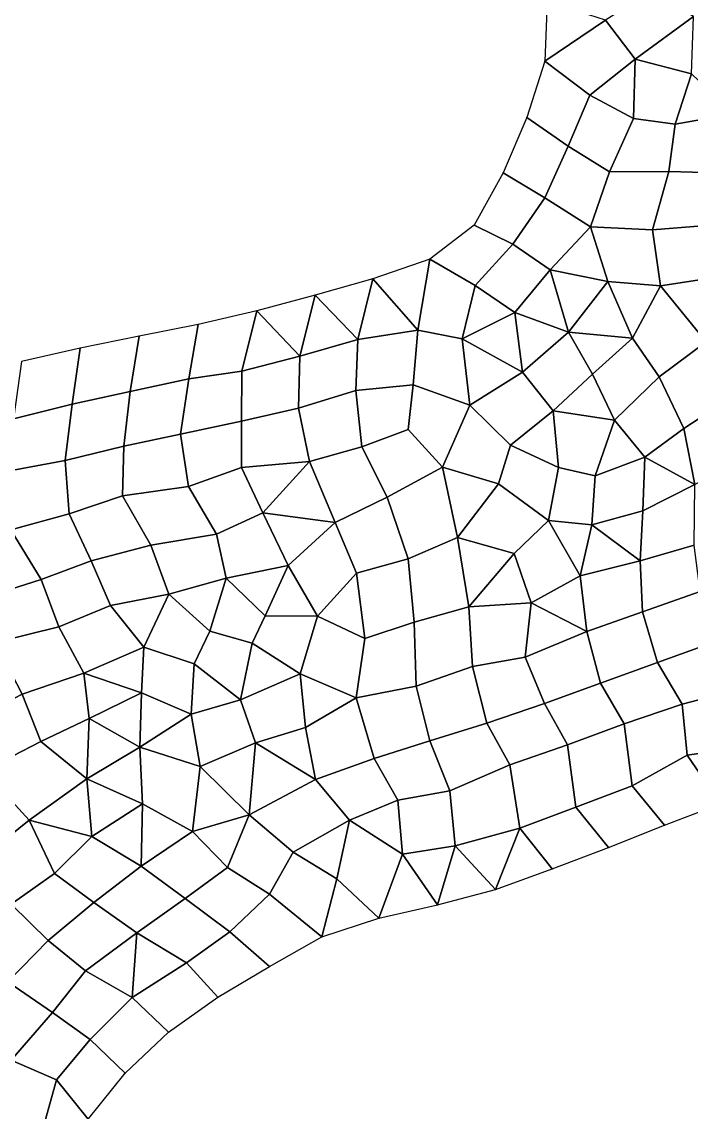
# Model space of a CAD drawing. Extents: x 727294 to 731543, y 8575035 to 8579824.
# Drawn here: x 728290.5 to 728512.9, y 8575982.4 to 8576344.3 of the extents above; entities that cross this region are included whole.
import ezdxf

# ---------------------------------------------------------------- set-up
doc = ezdxf.new("R2010")
doc.units = 0
for name, color, linetype in [('MESH_BOUND', 25, 'CONTINUOUS'), ('MESH_ELEMS', 250, 'CONTINUOUS'), ('MESH_NODES', 18, 'CONTINUOUS')]:
    doc.layers.add(name, color=color, linetype=linetype)

msp = doc.modelspace()

# ---------------------------------------------------------------- linework, layer by layer
at = {"layer": 'MESH_BOUND', "color": 25}
for points in [[(728465, 8576351.09, 38.17), (728464.26, 8576331.22, 38.17)], [(728464.26, 8576331.22, 38.17), (728458.3, 8576312.58, 38.17)], [(728458.3, 8576312.58, 38.17), (728450.38, 8576294.25, 38.17)], [(728450.38, 8576294.25, 38.17), (728440.75, 8576276.85, 38.17)], [(728440.75, 8576276.85, 38.17), (728426.06, 8576265.54, 38.17)], [(728426.06, 8576265.54, 38.17), (728407.14, 8576259.07, 38.17)], [(728407.14, 8576259.07, 38.17), (728387.92, 8576253.56, 38.17)], [(728387.92, 8576253.56, 38.17), (728368.59, 8576248.42, 38.17)], [(728368.59, 8576248.42, 38.17), (728349.11, 8576243.89, 38.17)], [(728349.11, 8576243.89, 38.17), (728329.49, 8576240, 38.17)], [(728329.49, 8576240, 38.17), (728309.89, 8576236.05, 38.17)], [(728309.89, 8576236.05, 38.17), (728290.4, 8576231.57, 38.17)], [(728503.97, 8576077.61, 38.17), (728522.61, 8576084.77, 38.17)], [(728485.36, 8576070.3, 38.17), (728503.97, 8576077.61, 38.17)], [(728466.66, 8576063.19, 38.17), (728485.36, 8576070.3, 38.17)], [(728447.88, 8576056.32, 38.17), (728466.66, 8576063.19, 38.17)], [(728428.6, 8576051.23, 38.17), (728447.88, 8576056.32, 38.17)], [(728409.1, 8576046.83, 38.17), (728428.6, 8576051.23, 38.17)], [(728390.19, 8576040.61, 38.17), (728409.1, 8576046.83, 38.17)], [(728372.78, 8576030.76, 38.17), (728390.19, 8576040.61, 38.17)], [(728355.59, 8576020.53, 38.17), (728372.78, 8576030.76, 38.17)], [(728339.26, 8576008.99, 38.17), (728355.59, 8576020.53, 38.17)], [(728324.84, 8575995.29, 38.17), (728339.26, 8576008.99, 38.17)], [(728312.59, 8575980.02, 38.17), (728324.84, 8575995.29, 38.17)]]:
    msp.add_polyline3d(points, dxfattribs=at)
at = {"layer": 'MESH_ELEMS', "color": 179}
for points in [[(728494.21, 8576331.9, 38.17), (728513.6, 8576346.14, 35.71), (728499.63, 8576354.65, 38.14), (728484.42, 8576344.85, 38.17)], [(728484.42, 8576344.85, 38.17), (728465, 8576351.09, 38.17), (728464.26, 8576331.22, 38.17), (728484.42, 8576344.85, 38.17)], [(728479.18, 8576319.98, 38.17), (728494.21, 8576331.9, 38.17), (728484.42, 8576344.85, 38.17), (728464.26, 8576331.22, 38.17)], [(728494.21, 8576331.9, 38.17), (728512.99, 8576327.1, 37.72), (728513.6, 8576346.14, 35.71), (728494.21, 8576331.9, 38.17)], [(728458.3, 8576312.58, 38.17), (728471.99, 8576303.05, 38.17), (728479.18, 8576319.98, 38.17), (728464.26, 8576331.22, 38.17)], [(728479.18, 8576319.98, 38.17), (728493.72, 8576312.26, 38.17), (728494.21, 8576331.9, 38.17), (728479.18, 8576319.98, 38.17)], [(728507.56, 8576310.37, 38.17), (728512.99, 8576327.1, 37.72), (728494.21, 8576331.9, 38.17), (728493.72, 8576312.26, 38.17)], [(728507.56, 8576310.37, 38.17), (728526.89, 8576313.83, 36.07), (728512.99, 8576327.1, 37.72), (728507.56, 8576310.37, 38.17)], [(728471.99, 8576303.05, 38.17), (728485.73, 8576294.53, 38.17), (728493.72, 8576312.26, 38.17), (728479.18, 8576319.98, 38.17)], [(728450.38, 8576294.25, 38.17), (728464.23, 8576285.94, 38.17), (728471.99, 8576303.05, 38.17), (728458.3, 8576312.58, 38.17)], [(728505.43, 8576294.66, 38.17), (728507.56, 8576310.37, 38.17), (728493.72, 8576312.26, 38.17), (728485.73, 8576294.53, 38.17)], [(728521.17, 8576294.23, 38.16), (728526.89, 8576313.83, 36.07), (728507.56, 8576310.37, 38.17), (728505.43, 8576294.66, 38.17)], [(728464.23, 8576285.94, 38.17), (728479.38, 8576276.28, 38.17), (728485.73, 8576294.53, 38.17), (728471.99, 8576303.05, 38.17)], [(728453.59, 8576270.53, 38.17), (728464.23, 8576285.94, 38.17), (728450.38, 8576294.25, 38.17), (728440.75, 8576276.85, 38.17)], [(728485.73, 8576294.53, 38.17), (728479.38, 8576276.28, 38.17), (728500.02, 8576275.26, 38.17), (728505.43, 8576294.66, 38.17)], [(728516.56, 8576276.61, 38.17), (728521.17, 8576294.23, 38.16), (728505.43, 8576294.66, 38.17), (728500.02, 8576275.26, 38.17)], [(728466.07, 8576262, 38.17), (728479.38, 8576276.28, 38.17), (728464.23, 8576285.94, 38.17), (728453.59, 8576270.53, 38.17)], [(728441.14, 8576256.83, 38.17), (728453.59, 8576270.53, 38.17), (728440.75, 8576276.85, 38.17), (728426.06, 8576265.54, 38.17)], [(728479.38, 8576276.28, 38.17), (728466.07, 8576262, 38.17), (728485.12, 8576258.14, 38.17), (728479.38, 8576276.28, 38.17)], [(728500.02, 8576275.26, 38.17), (728479.38, 8576276.28, 38.17), (728485.12, 8576258.14, 38.17), (728502.62, 8576256.68, 38.17)], [(728516.56, 8576276.61, 38.17), (728500.02, 8576275.26, 38.17), (728502.62, 8576256.68, 38.17), (728522.11, 8576259.67, 38.17)], [(728453.59, 8576270.53, 38.17), (728441.14, 8576256.83, 38.17), (728454.33, 8576247.81, 38.17), (728466.07, 8576262, 38.17)], [(728422.03, 8576241.99, 38.17), (728426.06, 8576265.54, 38.17), (728407.14, 8576259.07, 38.17), (728422.03, 8576241.99, 38.17)], [(728422.03, 8576241.99, 38.17), (728436.73, 8576239.09, 38.17), (728441.14, 8576256.83, 38.17), (728426.06, 8576265.54, 38.17)], [(728472.06, 8576241.28, 38.17), (728466.07, 8576262, 38.17), (728454.33, 8576247.81, 38.17), (728472.06, 8576241.28, 38.17)], [(728472.06, 8576241.28, 38.17), (728485.12, 8576258.14, 38.17), (728466.07, 8576262, 38.17), (728472.06, 8576241.28, 38.17)], [(728387.92, 8576253.56, 38.17), (728402.07, 8576238.89, 38.17), (728407.14, 8576259.07, 38.17), (728387.92, 8576253.56, 38.17)], [(728422.03, 8576241.99, 38.17), (728407.14, 8576259.07, 38.17), (728402.07, 8576238.89, 38.17), (728422.03, 8576241.99, 38.17)], [(728441.14, 8576256.83, 38.17), (728436.73, 8576239.09, 38.17), (728454.33, 8576247.81, 38.17), (728441.14, 8576256.83, 38.17)], [(728485.12, 8576258.14, 38.17), (728472.06, 8576241.28, 38.17), (728493.36, 8576239.31, 38.17), (728485.12, 8576258.14, 38.17)], [(728485.12, 8576258.14, 38.17), (728493.36, 8576239.31, 38.17), (728502.62, 8576256.68, 38.17), (728485.12, 8576258.14, 38.17)], [(728517.84, 8576238.16, 38.17), (728522.11, 8576259.67, 38.17), (728502.62, 8576256.68, 38.17), (728517.84, 8576238.16, 38.17)], [(728387.92, 8576253.56, 38.17), (728368.59, 8576248.42, 38.17), (728382.81, 8576233.4, 38.17), (728387.92, 8576253.56, 38.17)], [(728387.92, 8576253.56, 38.17), (728382.81, 8576233.4, 38.17), (728402.07, 8576238.89, 38.17), (728387.92, 8576253.56, 38.17)], [(728493.36, 8576239.31, 38.17), (728502.2, 8576226.52, 38.17), (728517.84, 8576238.16, 38.17), (728502.62, 8576256.68, 38.17)], [(728363.59, 8576228.32, 38.17), (728368.59, 8576248.42, 38.17), (728349.11, 8576243.89, 38.17), (728345.99, 8576225.87, 38.17)], [(728382.81, 8576233.4, 38.17), (728368.59, 8576248.42, 38.17), (728363.59, 8576228.32, 38.17), (728382.81, 8576233.4, 38.17)], [(728454.33, 8576247.81, 38.17), (728436.73, 8576239.09, 38.17), (728456.8, 8576228.02, 38.17), (728454.33, 8576247.81, 38.17)], [(728454.33, 8576247.81, 38.17), (728456.8, 8576228.02, 38.17), (728472.06, 8576241.28, 38.17), (728454.33, 8576247.81, 38.17)], [(728329.49, 8576240, 38.17), (728326.49, 8576221.64, 38.17), (728345.99, 8576225.87, 38.17), (728349.11, 8576243.89, 38.17)], [(728326.49, 8576221.64, 38.17), (728329.49, 8576240, 38.17), (728309.89, 8576236.05, 38.17), (728307.21, 8576217.45, 38.17)], [(728401.47, 8576221.9, 38.17), (728402.07, 8576238.89, 38.17), (728382.81, 8576233.4, 38.17), (728382.36, 8576216.06, 38.17)], [(728420.53, 8576223.81, 38.17), (728422.03, 8576241.99, 38.17), (728402.07, 8576238.89, 38.17), (728401.47, 8576221.9, 38.17)], [(728436.73, 8576239.09, 38.17), (728422.03, 8576241.99, 38.17), (728420.53, 8576223.81, 38.17), (728439.32, 8576217.11, 38.17)], [(728436.73, 8576239.09, 38.17), (728439.32, 8576217.11, 38.17), (728456.8, 8576228.02, 38.17), (728436.73, 8576239.09, 38.17)], [(728480.05, 8576227.37, 38.17), (728472.06, 8576241.28, 38.17), (728456.8, 8576228.02, 38.17), (728466.97, 8576215.19, 38.17)], [(728480.05, 8576227.37, 38.17), (728493.36, 8576239.31, 38.17), (728472.06, 8576241.28, 38.17), (728480.05, 8576227.37, 38.17)], [(728480.05, 8576227.37, 38.17), (728487.42, 8576212.08, 38.17), (728502.2, 8576226.52, 38.17), (728493.36, 8576239.31, 38.17)], [(728307.21, 8576217.45, 38.17), (728309.89, 8576236.05, 38.17), (728290.4, 8576231.57, 38.17), (728287.71, 8576212.52, 38.17)], [(728502.2, 8576226.52, 38.17), (728510.4, 8576209.34, 38.17), (728524.87, 8576218.73, 38.17), (728517.84, 8576238.16, 38.17)], [(728382.36, 8576216.06, 38.17), (728382.81, 8576233.4, 38.17), (728363.59, 8576228.32, 38.17), (728363.46, 8576211.72, 38.17)], [(728363.46, 8576211.72, 38.17), (728363.59, 8576228.32, 38.17), (728345.99, 8576225.87, 38.17), (728343.22, 8576207.45, 38.17)], [(728466.97, 8576215.19, 38.17), (728456.8, 8576228.02, 38.17), (728439.32, 8576217.11, 38.17), (728452.79, 8576203.81, 38.17)], [(728343.22, 8576207.45, 38.17), (728345.99, 8576225.87, 38.17), (728326.49, 8576221.64, 38.17), (728324.4, 8576203.46, 38.17)], [(728466.97, 8576215.19, 38.17), (728487.42, 8576212.08, 38.17), (728480.05, 8576227.37, 38.17), (728466.97, 8576215.19, 38.17)], [(728487.42, 8576212.08, 38.17), (728497.46, 8576199.79, 38.17), (728510.4, 8576209.34, 38.17), (728502.2, 8576226.52, 38.17)], [(728307.21, 8576217.45, 38.17), (728304.91, 8576198.74, 38.17), (728324.4, 8576203.46, 38.17), (728326.49, 8576221.64, 38.17)], [(728403.49, 8576203.24, 38.17), (728401.47, 8576221.9, 38.17), (728382.36, 8576216.06, 38.17), (728386.12, 8576198.39, 38.17)], [(728401.47, 8576221.9, 38.17), (728403.49, 8576203.24, 38.17), (728418.86, 8576208.99, 38.17), (728420.53, 8576223.81, 38.17)], [(728439.32, 8576217.11, 38.17), (728420.53, 8576223.81, 38.17), (728418.86, 8576208.99, 38.17), (728430.2, 8576196.46, 38.17)], [(728304.91, 8576198.74, 38.17), (728307.21, 8576217.45, 38.17), (728287.71, 8576212.52, 38.17), (728287.66, 8576195.49, 38.17)], [(728452.79, 8576203.81, 38.17), (728439.32, 8576217.11, 38.17), (728430.2, 8576196.46, 38.17), (728448.81, 8576190.92, 38.17)], [(728531.89, 8576200.95, 38.17), (728524.87, 8576218.73, 38.17), (728510.4, 8576209.34, 38.17), (728514.09, 8576190.75, 38.17)], [(728363.46, 8576211.72, 38.17), (728363.47, 8576196.44, 38.17), (728386.12, 8576198.39, 38.17), (728382.36, 8576216.06, 38.17)], [(728452.79, 8576203.81, 38.17), (728468.73, 8576196.41, 38.17), (728466.97, 8576215.19, 38.17), (728452.79, 8576203.81, 38.17)], [(728468.73, 8576196.41, 38.17), (728480.97, 8576193.6, 38.17), (728487.42, 8576212.08, 38.17), (728466.97, 8576215.19, 38.17)], [(728343.22, 8576207.45, 38.17), (728345.85, 8576190.11, 38.17), (728363.47, 8576196.44, 38.17), (728363.46, 8576211.72, 38.17)], [(728487.42, 8576212.08, 38.17), (728480.97, 8576193.6, 38.17), (728497.46, 8576199.79, 38.17), (728487.42, 8576212.08, 38.17)], [(728345.85, 8576190.11, 38.17), (728343.22, 8576207.45, 38.17), (728324.4, 8576203.46, 38.17), (728323.99, 8576187.04, 38.17)], [(728418.86, 8576208.99, 38.17), (728403.49, 8576203.24, 38.17), (728411.82, 8576186.59, 38.17), (728430.2, 8576196.46, 38.17)], [(728510.4, 8576209.34, 38.17), (728497.46, 8576199.79, 38.17), (728514.09, 8576190.75, 38.17), (728510.4, 8576209.34, 38.17)], [(728323.99, 8576187.04, 38.17), (728324.4, 8576203.46, 38.17), (728304.91, 8576198.74, 38.17), (728306.23, 8576181.06, 38.17)], [(728403.49, 8576203.24, 38.17), (728386.12, 8576198.39, 38.17), (728394.57, 8576178.12, 38.17), (728411.82, 8576186.59, 38.17)], [(728468.73, 8576196.41, 38.17), (728452.79, 8576203.81, 38.17), (728448.81, 8576190.92, 38.17), (728465.5, 8576178.77, 38.17)], [(728496.76, 8576182.02, 38.17), (728497.46, 8576199.79, 38.17), (728480.97, 8576193.6, 38.17), (728479.85, 8576177.41, 38.17)], [(728496.76, 8576182.02, 38.17), (728514.09, 8576190.75, 38.17), (728497.46, 8576199.79, 38.17), (728496.76, 8576182.02, 38.17)], [(728306.23, 8576181.06, 38.17), (728304.91, 8576198.74, 38.17), (728287.66, 8576195.49, 38.17), (728286.86, 8576175.72, 38.17)], [(728363.47, 8576196.44, 38.17), (728345.85, 8576190.11, 38.17), (728355.15, 8576174.23, 38.17), (728370.6, 8576181.3, 38.17)], [(728386.12, 8576198.39, 38.17), (728363.47, 8576196.44, 38.17), (728370.6, 8576181.3, 38.17), (728386.12, 8576198.39, 38.17)], [(728386.12, 8576198.39, 38.17), (728370.6, 8576181.3, 38.17), (728394.57, 8576178.12, 38.17), (728386.12, 8576198.39, 38.17)], [(728435.22, 8576173.15, 38.17), (728430.2, 8576196.46, 38.17), (728411.82, 8576186.59, 38.17), (728418.79, 8576166.05, 38.17)], [(728430.2, 8576196.46, 38.17), (728435.22, 8576173.15, 38.17), (728448.81, 8576190.92, 38.17), (728430.2, 8576196.46, 38.17)], [(728468.73, 8576196.41, 38.17), (728465.5, 8576178.77, 38.17), (728479.85, 8576177.41, 38.17), (728480.97, 8576193.6, 38.17)], [(728345.85, 8576190.11, 38.17), (728323.99, 8576187.04, 38.17), (728333.35, 8576170.58, 38.17), (728355.15, 8576174.23, 38.17)], [(728454.08, 8576167.84, 38.17), (728465.5, 8576178.77, 38.17), (728448.81, 8576190.92, 38.17), (728435.22, 8576173.15, 38.17)], [(728496.76, 8576182.02, 38.17), (728495.92, 8576165.42, 38.17), (728513.84, 8576170.65, 38.17), (728514.09, 8576190.75, 38.17)], [(728323.99, 8576187.04, 38.17), (728306.23, 8576181.06, 38.17), (728313.52, 8576165.41, 38.17), (728333.35, 8576170.58, 38.17)], [(728401.7, 8576161.34, 38.17), (728418.79, 8576166.05, 38.17), (728411.82, 8576186.59, 38.17), (728394.57, 8576178.12, 38.17)], [(728306.23, 8576181.06, 38.17), (728286.86, 8576175.72, 38.17), (728296.93, 8576159.2, 38.17), (728313.52, 8576165.41, 38.17)], [(728358.38, 8576159.64, 38.17), (728379.01, 8576163.9, 38.17), (728370.6, 8576181.3, 38.17), (728355.15, 8576174.23, 38.17)], [(728370.6, 8576181.3, 38.17), (728379.01, 8576163.9, 38.17), (728394.57, 8576178.12, 38.17), (728370.6, 8576181.3, 38.17)], [(728496.76, 8576182.02, 38.17), (728479.85, 8576177.41, 38.17), (728495.92, 8576165.42, 38.17), (728496.76, 8576182.02, 38.17)], [(728379.01, 8576163.9, 38.17), (728388.69, 8576147.04, 38.17), (728401.7, 8576161.34, 38.17), (728394.57, 8576178.12, 38.17)], [(728454.08, 8576167.84, 38.17), (728459.65, 8576151.47, 38.17), (728476.01, 8576160.47, 38.17), (728465.5, 8576178.77, 38.17)], [(728479.85, 8576177.41, 38.17), (728465.5, 8576178.77, 38.17), (728476.01, 8576160.47, 38.17), (728479.85, 8576177.41, 38.17)], [(728495.92, 8576165.42, 38.17), (728479.85, 8576177.41, 38.17), (728476.01, 8576160.47, 38.17), (728495.92, 8576165.42, 38.17)], [(728286.86, 8576175.72, 38.17), (728265.78, 8576168.4, 38.17), (728278.75, 8576153.48, 38.17), (728296.93, 8576159.2, 38.17)], [(728355.15, 8576174.23, 38.17), (728333.35, 8576170.58, 38.17), (728339.31, 8576154.31, 38.17), (728358.38, 8576159.64, 38.17)], [(728333.35, 8576170.58, 38.17), (728313.52, 8576165.41, 38.17), (728319.99, 8576150.55, 38.17), (728339.31, 8576154.31, 38.17)], [(728418.79, 8576166.05, 38.17), (728420.86, 8576145.01, 38.17), (728439.04, 8576150.16, 38.17), (728435.22, 8576173.15, 38.17)], [(728439.04, 8576150.16, 38.17), (728454.08, 8576167.84, 38.17), (728435.22, 8576173.15, 38.17), (728439.04, 8576150.16, 38.17)], [(728515.9, 8576155.25, 38.17), (728513.84, 8576170.65, 38.17), (728495.92, 8576165.42, 38.17), (728496.67, 8576148.51, 38.17)], [(728454.08, 8576167.84, 38.17), (728439.04, 8576150.16, 38.17), (728459.65, 8576151.47, 38.17), (728454.08, 8576167.84, 38.17)], [(728302.84, 8576143.51, 38.17), (728319.99, 8576150.55, 38.17), (728313.52, 8576165.41, 38.17), (728296.93, 8576159.2, 38.17)], [(728358.38, 8576159.64, 38.17), (728371.3, 8576147.16, 38.17), (728379.01, 8576163.9, 38.17), (728358.38, 8576159.64, 38.17)], [(728388.69, 8576147.04, 38.17), (728379.01, 8576163.9, 38.17), (728371.3, 8576147.16, 38.17), (728388.69, 8576147.04, 38.17)], [(728401.7, 8576161.34, 38.17), (728404.4, 8576139.65, 38.17), (728420.86, 8576145.01, 38.17), (728418.79, 8576166.05, 38.17)], [(728496.67, 8576148.51, 38.17), (728495.92, 8576165.42, 38.17), (728476.01, 8576160.47, 38.17), (728478.21, 8576141.91, 38.17)], [(728296.93, 8576159.2, 38.17), (728278.75, 8576153.48, 38.17), (728281.66, 8576138.28, 38.17), (728302.84, 8576143.51, 38.17)], [(728339.31, 8576154.31, 38.17), (728352.95, 8576142.07, 38.17), (728358.38, 8576159.64, 38.17), (728339.31, 8576154.31, 38.17)], [(728371.3, 8576147.16, 38.17), (728358.38, 8576159.64, 38.17), (728352.95, 8576142.07, 38.17), (728366.98, 8576138.03, 38.17)], [(728388.69, 8576147.04, 38.17), (728404.4, 8576139.65, 38.17), (728401.7, 8576161.34, 38.17), (728388.69, 8576147.04, 38.17)], [(728459.65, 8576151.47, 38.17), (728478.21, 8576141.91, 38.17), (728476.01, 8576160.47, 38.17), (728459.65, 8576151.47, 38.17)], [(728331.06, 8576136.74, 38.17), (728339.31, 8576154.31, 38.17), (728319.99, 8576150.55, 38.17), (728331.06, 8576136.74, 38.17)], [(728352.95, 8576142.07, 38.17), (728339.31, 8576154.31, 38.17), (728331.06, 8576136.74, 38.17), (728347.71, 8576131.19, 38.17)], [(728520.36, 8576138.44, 38.17), (728515.9, 8576155.25, 38.17), (728496.67, 8576148.51, 38.17), (728501.65, 8576131.67, 38.17)], [(728311.08, 8576128.13, 38.17), (728331.06, 8576136.74, 38.17), (728319.99, 8576150.55, 38.17), (728302.84, 8576143.51, 38.17)], [(728440.22, 8576130.28, 38.17), (728439.04, 8576150.16, 38.17), (728420.86, 8576145.01, 38.17), (728421.5, 8576123.82, 38.17)], [(728457.72, 8576133.41, 38.17), (728459.65, 8576151.47, 38.17), (728439.04, 8576150.16, 38.17), (728440.22, 8576130.28, 38.17)], [(728459.65, 8576151.47, 38.17), (728457.72, 8576133.41, 38.17), (728478.21, 8576141.91, 38.17), (728459.65, 8576151.47, 38.17)], [(728501.65, 8576131.67, 38.17), (728496.67, 8576148.51, 38.17), (728478.21, 8576141.91, 38.17), (728482.75, 8576124.83, 38.17)], [(728366.98, 8576138.03, 38.17), (728382.94, 8576127.95, 38.17), (728388.69, 8576147.04, 38.17), (728371.3, 8576147.16, 38.17)], [(728382.94, 8576127.95, 38.17), (728401.56, 8576119.98, 38.17), (728404.4, 8576139.65, 38.17), (728388.69, 8576147.04, 38.17)], [(728404.4, 8576139.65, 38.17), (728401.56, 8576119.98, 38.17), (728421.5, 8576123.82, 38.17), (728420.86, 8576145.01, 38.17)], [(728302.84, 8576143.51, 38.17), (728281.66, 8576138.28, 38.17), (728290.58, 8576121.12, 38.17), (728311.08, 8576128.13, 38.17)], [(728347.71, 8576131.19, 38.17), (728363.09, 8576119.27, 38.17), (728366.98, 8576138.03, 38.17), (728352.95, 8576142.07, 38.17)], [(728457.72, 8576133.41, 38.17), (728464.09, 8576118.02, 38.17), (728482.75, 8576124.83, 38.17), (728478.21, 8576141.91, 38.17)], [(728275.2, 8576113.22, 38.17), (728290.58, 8576121.12, 38.17), (728281.66, 8576138.28, 38.17), (728265.06, 8576130.94, 38.17)], [(728366.98, 8576138.03, 38.17), (728363.09, 8576119.27, 38.17), (728382.94, 8576127.95, 38.17), (728366.98, 8576138.03, 38.17)], [(728509.91, 8576117.84, 38.17), (728526.45, 8576122.11, 38.17), (728520.36, 8576138.44, 38.17), (728501.65, 8576131.67, 38.17)], [(728331.06, 8576136.74, 38.17), (728311.08, 8576128.13, 38.17), (728330.29, 8576121.62, 38.17), (728331.06, 8576136.74, 38.17)], [(728347.71, 8576131.19, 38.17), (728331.06, 8576136.74, 38.17), (728330.29, 8576121.62, 38.17), (728346.71, 8576114.46, 38.17)], [(728346.71, 8576114.46, 38.17), (728363.09, 8576119.27, 38.17), (728347.71, 8576131.19, 38.17), (728346.71, 8576114.46, 38.17)], [(728444.97, 8576111.55, 38.17), (728440.22, 8576130.28, 38.17), (728421.5, 8576123.82, 38.17), (728426.05, 8576105.69, 38.17)], [(728464.09, 8576118.02, 38.17), (728457.72, 8576133.41, 38.17), (728440.22, 8576130.28, 38.17), (728444.97, 8576111.55, 38.17)], [(728501.65, 8576131.67, 38.17), (728482.75, 8576124.83, 38.17), (728490.57, 8576111.31, 38.17), (728509.91, 8576117.84, 38.17)], [(728312.91, 8576113.02, 38.17), (728311.08, 8576128.13, 38.17), (728290.58, 8576121.12, 38.17), (728296.86, 8576105.46, 38.17)], [(728311.08, 8576128.13, 38.17), (728312.91, 8576113.02, 38.17), (728330.29, 8576121.62, 38.17), (728311.08, 8576128.13, 38.17)], [(728384.76, 8576110.13, 38.17), (728382.94, 8576127.95, 38.17), (728363.09, 8576119.27, 38.17), (728368.16, 8576104.98, 38.17)], [(728384.76, 8576110.13, 38.17), (728401.56, 8576119.98, 38.17), (728382.94, 8576127.95, 38.17), (728384.76, 8576110.13, 38.17)], [(728426.05, 8576105.69, 38.17), (728421.5, 8576123.82, 38.17), (728401.56, 8576119.98, 38.17), (728407.5, 8576099.83, 38.17)], [(728471.77, 8576104.33, 38.17), (728490.57, 8576111.31, 38.17), (728482.75, 8576124.83, 38.17), (728464.09, 8576118.02, 38.17)], [(728296.86, 8576105.46, 38.17), (728290.58, 8576121.12, 38.17), (728275.2, 8576113.22, 38.17), (728277.86, 8576095.71, 38.17)], [(728330.29, 8576121.62, 38.17), (728312.91, 8576113.02, 38.17), (728329.71, 8576103.5, 38.17), (728330.29, 8576121.62, 38.17)], [(728346.71, 8576114.46, 38.17), (728330.29, 8576121.62, 38.17), (728329.71, 8576103.5, 38.17), (728346.71, 8576114.46, 38.17)], [(728368.16, 8576104.98, 38.17), (728363.09, 8576119.27, 38.17), (728346.71, 8576114.46, 38.17), (728349.71, 8576097.17, 38.17)], [(728407.5, 8576099.83, 38.17), (728401.56, 8576119.98, 38.17), (728384.76, 8576110.13, 38.17), (728388.02, 8576092.83, 38.17)], [(728530.93, 8576103.67, 38.17), (728526.45, 8576122.11, 38.17), (728509.91, 8576117.84, 38.17), (728511.5, 8576100.9, 38.17)], [(728464.09, 8576118.02, 38.17), (728444.97, 8576111.55, 38.17), (728452.6, 8576097.67, 38.17), (728471.77, 8576104.33, 38.17)], [(728511.5, 8576100.9, 38.17), (728509.91, 8576117.84, 38.17), (728490.57, 8576111.31, 38.17), (728493.26, 8576090.72, 38.17)], [(728296.86, 8576105.46, 38.17), (728312.05, 8576093.06, 38.17), (728312.91, 8576113.02, 38.17), (728296.86, 8576105.46, 38.17)], [(728312.91, 8576113.02, 38.17), (728312.05, 8576093.06, 38.17), (728329.71, 8576103.5, 38.17), (728312.91, 8576113.02, 38.17)], [(728349.71, 8576097.17, 38.17), (728346.71, 8576114.46, 38.17), (728329.71, 8576103.5, 38.17), (728349.71, 8576097.17, 38.17)], [(728388.02, 8576092.83, 38.17), (728384.76, 8576110.13, 38.17), (728368.16, 8576104.98, 38.17), (728388.02, 8576092.83, 38.17)], [(728432.72, 8576089.1, 38.17), (728452.6, 8576097.67, 38.17), (728444.97, 8576111.55, 38.17), (728426.05, 8576105.69, 38.17)], [(728493.26, 8576090.72, 38.17), (728490.57, 8576111.31, 38.17), (728471.77, 8576104.33, 38.17), (728474.58, 8576083.65, 38.17)], [(728292.94, 8576079.3, 38.17), (728312.05, 8576093.06, 38.17), (728296.86, 8576105.46, 38.17), (728277.86, 8576095.71, 38.17)], [(728366.02, 8576081.14, 38.17), (728368.16, 8576104.98, 38.17), (728349.71, 8576097.17, 38.17), (728366.02, 8576081.14, 38.17)], [(728388.02, 8576092.83, 38.17), (728368.16, 8576104.98, 38.17), (728366.02, 8576081.14, 38.17), (728388.02, 8576092.83, 38.17)], [(728415.39, 8576085.98, 38.17), (728432.72, 8576089.1, 38.17), (728426.05, 8576105.69, 38.17), (728407.5, 8576099.83, 38.17)], [(728330.61, 8576084.71, 38.17), (728329.71, 8576103.5, 38.17), (728312.05, 8576093.06, 38.17), (728330.61, 8576084.71, 38.17)], [(728349.71, 8576097.17, 38.17), (728329.71, 8576103.5, 38.17), (728330.61, 8576084.71, 38.17), (728347.15, 8576075.52, 38.17)], [(728474.58, 8576083.65, 38.17), (728471.77, 8576104.33, 38.17), (728452.6, 8576097.67, 38.17), (728455.91, 8576076.66, 38.17)], [(728522.61, 8576084.77, 38.17), (728530.93, 8576103.67, 38.17), (728511.5, 8576100.9, 38.17), (728522.61, 8576084.77, 38.17)], [(728407.5, 8576099.83, 38.17), (728388.02, 8576092.83, 38.17), (728399.32, 8576079.32, 38.17), (728415.39, 8576085.98, 38.17)], [(728455.91, 8576076.66, 38.17), (728452.6, 8576097.67, 38.17), (728432.72, 8576089.1, 38.17), (728434.43, 8576070.82, 38.17)], [(728511.5, 8576100.9, 38.17), (728493.26, 8576090.72, 38.17), (728503.97, 8576077.61, 38.17), (728522.61, 8576084.77, 38.17)], [(728279.05, 8576068.3, 38.17), (728292.94, 8576079.3, 38.17), (728277.86, 8576095.71, 38.17), (728267.2, 8576076.95, 38.17)], [(728349.71, 8576097.17, 38.17), (728347.15, 8576075.52, 38.17), (728366.02, 8576081.14, 38.17), (728349.71, 8576097.17, 38.17)], [(728312.05, 8576093.06, 38.17), (728292.94, 8576079.3, 38.17), (728313.81, 8576073.86, 38.17), (728312.05, 8576093.06, 38.17)], [(728312.05, 8576093.06, 38.17), (728313.81, 8576073.86, 38.17), (728330.61, 8576084.71, 38.17), (728312.05, 8576093.06, 38.17)], [(728388.02, 8576092.83, 38.17), (728366.02, 8576081.14, 38.17), (728380.6, 8576068.75, 38.17), (728399.32, 8576079.32, 38.17)], [(728485.36, 8576070.3, 38.17), (728503.97, 8576077.61, 38.17), (728493.26, 8576090.72, 38.17), (728474.58, 8576083.65, 38.17)], [(728434.43, 8576070.82, 38.17), (728432.72, 8576089.1, 38.17), (728415.39, 8576085.98, 38.17), (728416.96, 8576068.05, 38.17)], [(728330.16, 8576064.09, 38.17), (728330.61, 8576084.71, 38.17), (728313.81, 8576073.86, 38.17), (728330.16, 8576064.09, 38.17)], [(728347.15, 8576075.52, 38.17), (728330.61, 8576084.71, 38.17), (728330.16, 8576064.09, 38.17), (728347.15, 8576075.52, 38.17)], [(728399.32, 8576079.32, 38.17), (728416.96, 8576068.05, 38.17), (728415.39, 8576085.98, 38.17), (728399.32, 8576079.32, 38.17)], [(728474.58, 8576083.65, 38.17), (728455.91, 8576076.66, 38.17), (728466.66, 8576063.19, 38.17), (728485.36, 8576070.3, 38.17)], [(728366.02, 8576081.14, 38.17), (728347.15, 8576075.52, 38.17), (728358.85, 8576063.63, 38.17), (728366.02, 8576081.14, 38.17)], [(728358.85, 8576063.63, 38.17), (728372.82, 8576054.81, 38.17), (728380.6, 8576068.75, 38.17), (728366.02, 8576081.14, 38.17)], [(728301.3, 8576061.6, 38.17), (728292.94, 8576079.3, 38.17), (728279.05, 8576068.3, 38.17), (728286.99, 8576051.47, 38.17)], [(728292.94, 8576079.3, 38.17), (728301.3, 8576061.6, 38.17), (728313.81, 8576073.86, 38.17), (728292.94, 8576079.3, 38.17)], [(728395.18, 8576059.86, 38.17), (728399.32, 8576079.32, 38.17), (728380.6, 8576068.75, 38.17), (728395.18, 8576059.86, 38.17)], [(728395.18, 8576059.86, 38.17), (728409.1, 8576046.83, 38.17), (728416.96, 8576068.05, 38.17), (728399.32, 8576079.32, 38.17)], [(728455.91, 8576076.66, 38.17), (728434.43, 8576070.82, 38.17), (728447.88, 8576056.32, 38.17), (728455.91, 8576076.66, 38.17)], [(728466.66, 8576063.19, 38.17), (728455.91, 8576076.66, 38.17), (728447.88, 8576056.32, 38.17), (728466.66, 8576063.19, 38.17)], [(728314.46, 8576052.04, 38.17), (728330.16, 8576064.09, 38.17), (728313.81, 8576073.86, 38.17), (728301.3, 8576061.6, 38.17)], [(728344.81, 8576053.31, 38.17), (728358.85, 8576063.63, 38.17), (728347.15, 8576075.52, 38.17), (728330.16, 8576064.09, 38.17)], [(728395.18, 8576059.86, 38.17), (728380.6, 8576068.75, 38.17), (728372.82, 8576054.81, 38.17), (728390.19, 8576040.61, 38.17)], [(728434.43, 8576070.82, 38.17), (728416.96, 8576068.05, 38.17), (728428.6, 8576051.23, 38.17), (728434.43, 8576070.82, 38.17)], [(728428.6, 8576051.23, 38.17), (728447.88, 8576056.32, 38.17), (728434.43, 8576070.82, 38.17), (728428.6, 8576051.23, 38.17)], [(728409.1, 8576046.83, 38.17), (728428.6, 8576051.23, 38.17), (728416.96, 8576068.05, 38.17), (728409.1, 8576046.83, 38.17)], [(728299.26, 8576039.37, 38.17), (728314.46, 8576052.04, 38.17), (728301.3, 8576061.6, 38.17), (728286.99, 8576051.47, 38.17)], [(728328.74, 8576041.88, 38.17), (728344.81, 8576053.31, 38.17), (728330.16, 8576064.09, 38.17), (728314.46, 8576052.04, 38.17)], [(728358.85, 8576063.63, 38.17), (728344.81, 8576053.31, 38.17), (728359.61, 8576042.27, 38.17), (728372.82, 8576054.81, 38.17)], [(728395.18, 8576059.86, 38.17), (728390.19, 8576040.61, 38.17), (728409.1, 8576046.83, 38.17), (728395.18, 8576059.86, 38.17)], [(728372.78, 8576030.76, 38.17), (728390.19, 8576040.61, 38.17), (728372.82, 8576054.81, 38.17), (728359.61, 8576042.27, 38.17)], [(728285.87, 8576025.61, 38.17), (728299.26, 8576039.37, 38.17), (728286.99, 8576051.47, 38.17), (728273.78, 8576033.97, 38.17)], [(728314.46, 8576052.04, 38.17), (728299.26, 8576039.37, 38.17), (728311.67, 8576029.34, 38.17), (728328.74, 8576041.88, 38.17)], [(728345.16, 8576031.93, 38.17), (728359.61, 8576042.27, 38.17), (728344.81, 8576053.31, 38.17), (728328.74, 8576041.88, 38.17)], [(728328.74, 8576041.88, 38.17), (728311.67, 8576029.34, 38.17), (728327.12, 8576020.51, 38.17), (728328.74, 8576041.88, 38.17)], [(728328.74, 8576041.88, 38.17), (728327.12, 8576020.51, 38.17), (728345.16, 8576031.93, 38.17), (728328.74, 8576041.88, 38.17)], [(728355.59, 8576020.53, 38.17), (728372.78, 8576030.76, 38.17), (728359.61, 8576042.27, 38.17), (728345.16, 8576031.93, 38.17)], [(728300.65, 8576015.52, 38.17), (728311.67, 8576029.34, 38.17), (728299.26, 8576039.37, 38.17), (728285.87, 8576025.61, 38.17)], [(728313.23, 8576006.54, 38.17), (728327.12, 8576020.51, 38.17), (728311.67, 8576029.34, 38.17), (728300.65, 8576015.52, 38.17)], [(728345.16, 8576031.93, 38.17), (728327.12, 8576020.51, 38.17), (728339.26, 8576008.99, 38.17), (728355.59, 8576020.53, 38.17)], [(728300.65, 8576015.52, 38.17), (728285.87, 8576025.61, 38.17), (728275.26, 8576010.98, 38.17), (728286.94, 8575999.64, 38.17)], [(728313.23, 8576006.54, 38.17), (728324.84, 8575995.29, 38.17), (728339.26, 8576008.99, 38.17), (728327.12, 8576020.51, 38.17)], [(728300.65, 8576015.52, 38.17), (728286.94, 8575999.64, 38.17), (728302.05, 8575993.11, 38.17), (728313.23, 8576006.54, 38.17)], [(728324.84, 8575995.29, 38.17), (728313.23, 8576006.54, 38.17), (728302.05, 8575993.11, 38.17), (728312.59, 8575980.02, 38.17)], [(728282.67, 8575980.59, 38.17), (728296.67, 8575973.98, 38.17), (728302.05, 8575993.11, 38.17), (728286.94, 8575999.64, 38.17)], [(728312.59, 8575980.02, 38.17), (728302.05, 8575993.11, 38.17), (728296.67, 8575973.98, 38.17), (728312.59, 8575980.02, 38.17)]]:
    msp.add_3dface(points, dxfattribs=at)
at = {"layer": 'MESH_NODES', "color": 18}
for p in [(728464.26, 8576331.22, 38.17), (728494.21, 8576331.9, 38.17), (728479.18, 8576319.98, 38.17), (728458.3, 8576312.58, 38.17), (728493.72, 8576312.26, 38.17), (728507.56, 8576310.37, 38.17), (728471.99, 8576303.05, 38.17), (728450.38, 8576294.25, 38.17), (728485.73, 8576294.53, 38.17), (728505.43, 8576294.66, 38.17), (728464.23, 8576285.94, 38.17), (728440.75, 8576276.85, 38.17), (728479.38, 8576276.28, 38.17), (728500.02, 8576275.26, 38.17), (728453.59, 8576270.53, 38.17), (728426.06, 8576265.54, 38.17), (728466.07, 8576262, 38.17), (728407.14, 8576259.07, 38.17), (728441.14, 8576256.83, 38.17), (728485.12, 8576258.14, 38.17), (728387.92, 8576253.56, 38.17), (728502.62, 8576256.68, 38.17), (728368.59, 8576248.42, 38.17), (728454.33, 8576247.81, 38.17), (728349.11, 8576243.89, 38.17), (728329.49, 8576240, 38.17), (728402.07, 8576238.89, 38.17), (728422.03, 8576241.99, 38.17), (728436.73, 8576239.09, 38.17), (728472.06, 8576241.28, 38.17), (728493.36, 8576239.31, 38.17), (728309.89, 8576236.05, 38.17), (728382.81, 8576233.4, 38.17), (728363.59, 8576228.32, 38.17), (728456.8, 8576228.02, 38.17), (728345.99, 8576225.87, 38.17), (728480.05, 8576227.37, 38.17), (728502.2, 8576226.52, 38.17), (728326.49, 8576221.64, 38.17), (728401.47, 8576221.9, 38.17), (728420.53, 8576223.81, 38.17), (728307.21, 8576217.45, 38.17), (728439.32, 8576217.11, 38.17), (728382.36, 8576216.06, 38.17), (728466.97, 8576215.19, 38.17), (728363.46, 8576211.72, 38.17), (728487.42, 8576212.08, 38.17), (728343.22, 8576207.45, 38.17), (728418.86, 8576208.99, 38.17), (728510.4, 8576209.34, 38.17), (728324.4, 8576203.46, 38.17), (728403.49, 8576203.24, 38.17), (728452.79, 8576203.81, 38.17), (728497.46, 8576199.79, 38.17), (728304.91, 8576198.74, 38.17), (728363.47, 8576196.44, 38.17), (728386.12, 8576198.39, 38.17), (728430.2, 8576196.46, 38.17), (728468.73, 8576196.41, 38.17), (728480.97, 8576193.6, 38.17), (728345.85, 8576190.11, 38.17), (728448.81, 8576190.92, 38.17), (728323.99, 8576187.04, 38.17), (728411.82, 8576186.59, 38.17), (728306.23, 8576181.06, 38.17), (728370.6, 8576181.3, 38.17), (728496.76, 8576182.02, 38.17), (728394.57, 8576178.12, 38.17), (728465.5, 8576178.77, 38.17), (728479.85, 8576177.41, 38.17), (728355.15, 8576174.23, 38.17), (728333.35, 8576170.58, 38.17), (728435.22, 8576173.15, 38.17), (728454.08, 8576167.84, 38.17), (728313.52, 8576165.41, 38.17), (728379.01, 8576163.9, 38.17), (728418.79, 8576166.05, 38.17), (728495.92, 8576165.42, 38.17), (728296.93, 8576159.2, 38.17), (728358.38, 8576159.64, 38.17), (728401.7, 8576161.34, 38.17), (728476.01, 8576160.47, 38.17), (728339.31, 8576154.31, 38.17), (728319.99, 8576150.55, 38.17), (728439.04, 8576150.16, 38.17), (728459.65, 8576151.47, 38.17), (728496.67, 8576148.51, 38.17), (728371.3, 8576147.16, 38.17), (728388.69, 8576147.04, 38.17), (728420.86, 8576145.01, 38.17), (728302.84, 8576143.51, 38.17), (728352.95, 8576142.07, 38.17), (728478.21, 8576141.91, 38.17), (728366.98, 8576138.03, 38.17), (728404.4, 8576139.65, 38.17), (728331.06, 8576136.74, 38.17), (728347.71, 8576131.19, 38.17), (728440.22, 8576130.28, 38.17), (728457.72, 8576133.41, 38.17), (728501.65, 8576131.67, 38.17), (728311.08, 8576128.13, 38.17), (728382.94, 8576127.95, 38.17), (728421.5, 8576123.82, 38.17), (728482.75, 8576124.83, 38.17), (728290.58, 8576121.12, 38.17), (728330.29, 8576121.62, 38.17), (728363.09, 8576119.27, 38.17), (728401.56, 8576119.98, 38.17), (728464.09, 8576118.02, 38.17), (728509.91, 8576117.84, 38.17), (728312.91, 8576113.02, 38.17), (728346.71, 8576114.46, 38.17), (728384.76, 8576110.13, 38.17), (728444.97, 8576111.55, 38.17), (728490.57, 8576111.31, 38.17), (728296.86, 8576105.46, 38.17), (728368.16, 8576104.98, 38.17), (728426.05, 8576105.69, 38.17), (728329.71, 8576103.5, 38.17), (728471.77, 8576104.33, 38.17), (728407.5, 8576099.83, 38.17), (728452.6, 8576097.67, 38.17), (728511.5, 8576100.9, 38.17), (728349.71, 8576097.17, 38.17), (728312.05, 8576093.06, 38.17), (728388.02, 8576092.83, 38.17), (728493.26, 8576090.72, 38.17), (728432.72, 8576089.1, 38.17), (728330.61, 8576084.71, 38.17), (728415.39, 8576085.98, 38.17), (728474.58, 8576083.65, 38.17), (728366.02, 8576081.14, 38.17), (728292.94, 8576079.3, 38.17), (728399.32, 8576079.32, 38.17), (728455.91, 8576076.66, 38.17), (728503.97, 8576077.61, 38.17), (728313.81, 8576073.86, 38.17), (728347.15, 8576075.52, 38.17), (728380.6, 8576068.75, 38.17), (728434.43, 8576070.82, 38.17), (728485.36, 8576070.3, 38.17), (728416.96, 8576068.05, 38.17), (728301.3, 8576061.6, 38.17), (728330.16, 8576064.09, 38.17), (728358.85, 8576063.63, 38.17), (728466.66, 8576063.19, 38.17), (728395.18, 8576059.86, 38.17), (728372.82, 8576054.81, 38.17), (728447.88, 8576056.32, 38.17), (728314.46, 8576052.04, 38.17), (728344.81, 8576053.31, 38.17), (728428.6, 8576051.23, 38.17), (728409.1, 8576046.83, 38.17), (728328.74, 8576041.88, 38.17), (728359.61, 8576042.27, 38.17), (728390.19, 8576040.61, 38.17), (728299.26, 8576039.37, 38.17), (728311.67, 8576029.34, 38.17), (728345.16, 8576031.93, 38.17), (728372.78, 8576030.76, 38.17), (728327.12, 8576020.51, 38.17), (728355.59, 8576020.53, 38.17), (728300.65, 8576015.52, 38.17), (728339.26, 8576008.99, 38.17), (728313.23, 8576006.54, 38.17), (728302.05, 8575993.11, 38.17), (728324.84, 8575995.29, 38.17)]:
    msp.add_point(p, dxfattribs=at)

doc.saveas('drawing.dxf')
